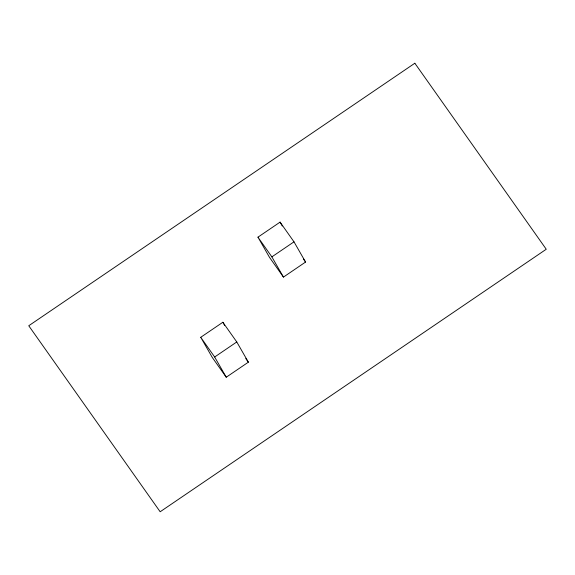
<?xml version="1.0" encoding="UTF-8"?>
<svg xmlns="http://www.w3.org/2000/svg" width="575" height="575" viewBox="0 0 575 575"><rect width="100%" height="100%" fill="white"/><g stroke="black" fill="none" stroke-linecap="round" stroke-linejoin="round"><path stroke-width="0.86" d="M257.952 237.173L280.075 222.13L293.99 241.831L305.569 262.049L283.453 277.092L269.531 257.392L257.952 237.173L271.867 256.874L283.453 277.092M271.867 256.874L293.99 241.831M200.74 337.302L222.863 322.259L236.778 341.96L248.364 362.185L226.241 377.222L212.319 357.521L200.74 337.302L214.662 357.003L226.241 377.222M214.662 357.003L236.778 341.96M303.507 259.131L305.569 262.049M245.784 358.534L248.364 362.185M280.075 222.13L282.303 226.018M222.863 322.259L224.645 325.371M414.841 63.236L28.75 325.752L160.159 511.764L546.25 249.248L414.841 63.236"/></g></svg>
